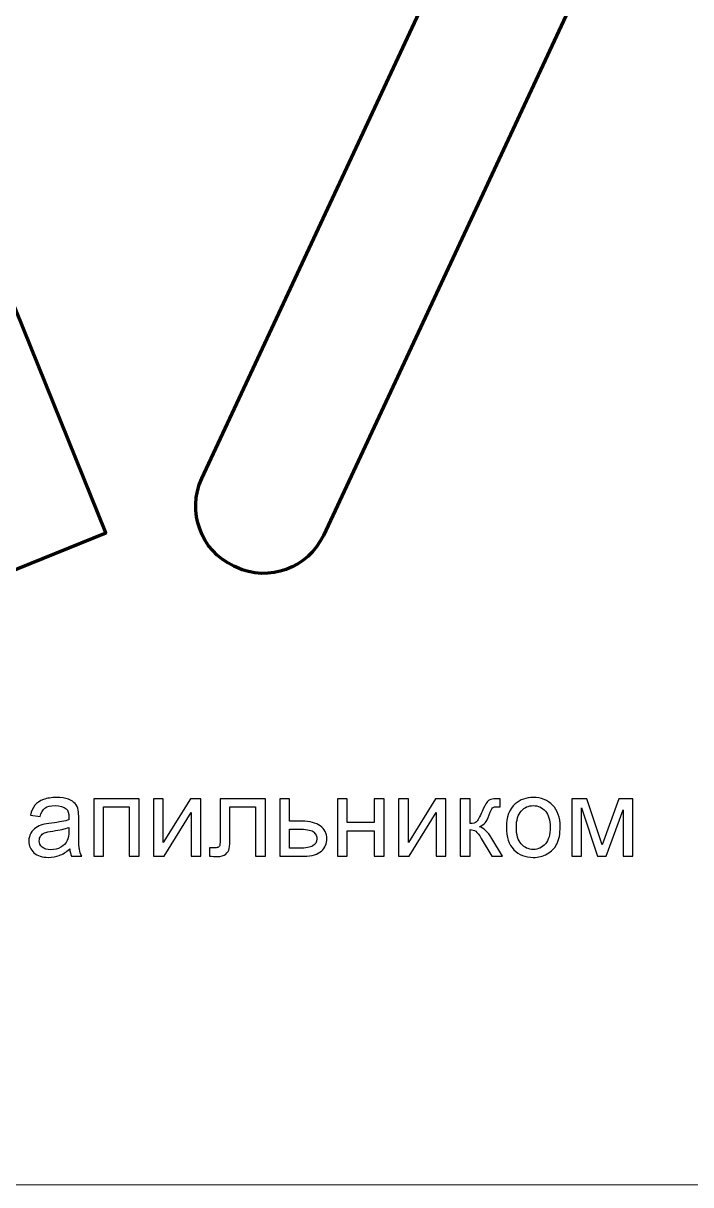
# Model space of a CAD drawing. Header units: centimetres. Extents: x -343 to 358, y -257 to 272.
# Drawn here: x -155.76 to -129.88, y 67.24 to 112.24 of the extents above; entities that cross this region are included whole.
import ezdxf

# ---------------------------------------------------------------- set-up
doc = ezdxf.new("R2010")
doc.units = ezdxf.units.CM
doc.header["$MEASUREMENT"] = 0
doc.layers.add('layer 1', color=7, linetype='Continuous')

msp = doc.modelspace()

# ---------------------------------------------------------------- linework, layer by layer
at = {"layer": 'layer 1', "color": 253, "lineweight": 20}
msp.add_open_spline([(-336.15246, 268.74795), (-336.15246, 268.74795), (-58.05242, 268.74795), (-58.05242, 268.74795), (-58.05242, 268.74795), (-54.20242, 268.74795), (-51.05242, 265.59795), (-51.05242, 261.74795), (-51.05242, 261.74795), (-51.05242, 261.74795), (-51.05242, 74.24125), (-51.05242, 74.24125), (-51.05242, 74.24125), (-51.05242, 70.39125), (-54.20242, 67.24125), (-58.05242, 67.24125), (-58.05242, 67.24125), (-58.05242, 67.24125), (-336.15246, 67.24125), (-336.15246, 67.24125), (-336.15246, 67.24125), (-340.00246, 67.24125), (-343.15246, 70.39125), (-343.15246, 74.24125), (-343.15246, 74.24125), (-343.15246, 74.24125), (-343.15246, 261.74795), (-343.15246, 261.74795), (-343.15246, 261.74795), (-343.15246, 265.59795), (-340.00246, 268.74795), (-336.15246, 268.74795)], degree=3, knots=[0, 0, 0, 0, 0.11111111, 0.11111111, 0.11111111, 0.11111111, 0.22222222, 0.22222222, 0.22222222, 0.22222222, 0.33333333, 0.33333333, 0.33333333, 0.33333333, 0.44444444, 0.44444444, 0.44444444, 0.44444444, 0.55555556, 0.55555556, 0.55555556, 0.55555556, 0.66666667, 0.66666667, 0.66666667, 0.66666667, 0.77777778, 0.77777778, 0.77777778, 0.77777778, 1, 1, 1, 1], dxfattribs=at)
at = {"layer": 'layer 1', "color": 142, "lineweight": 100}
for points, knots in [([(-110.25032, 118.86126), (-106.23606, 118.86126), (-102.2218, 119.34639), (-98.31601, 120.31666), (-98.31601, 120.31666), (-93.62693, 121.48152), (-88.88392, 119.21676), (-86.84201, 114.83785), (-86.84201, 114.83785), (-86.84201, 114.83785), (-76.37823, 92.39819), (-76.37823, 92.39819), (-76.37823, 92.39819), (-75.78468, 91.1253), (-74.26235, 90.57124), (-72.98946, 91.16478), (-72.98946, 91.16478), (-72.98946, 91.16478), (-72.89883, 91.20704), (-72.89883, 91.20704), (-72.89883, 91.20704), (-71.62594, 91.80058), (-71.07186, 93.3229), (-71.66542, 94.5958), (-71.66542, 94.5958), (-71.66542, 94.5958), (-82.3459, 117.50015), (-82.3459, 117.50015), (-82.3459, 117.50015), (-84.31965, 121.73288), (-83.17859, 126.61288), (-79.53302, 129.532), (-79.53302, 129.532), (-71.91089, 135.63527), (-66.87928, 143.62462), (-66.24445, 151.6026), (-66.24445, 151.6026), (-66.24445, 151.6026), (-66.25032, 153.8526), (-66.25032, 153.8526), (-66.25032, 153.8526), (-66.25032, 153.8526), (-70.45032, 153.8526), (-70.45032, 153.8526), (-70.45032, 153.8526), (-70.45032, 153.8526), (-70.45032, 151.6026), (-70.45032, 151.6026), (-70.45032, 151.6026), (-72.18221, 135.9541), (-93.23396, 126.11569), (-107.24942, 126.11527), (-107.24942, 126.11527), (-107.24942, 126.11527), (-108.15032, 126.11527), (-108.15032, 126.11527), (-108.15032, 126.11527), (-108.15032, 126.11527), (-108.15032, 122.1026), (-108.15032, 122.1026), (-108.15032, 122.1026), (-108.15032, 122.1026), (-112.35032, 122.1026), (-112.35032, 122.1026), (-112.35032, 122.1026), (-112.35032, 122.1026), (-112.35032, 126.11527), (-112.35032, 126.11527), (-112.35032, 126.11527), (-112.35032, 126.11527), (-113.25122, 126.11527), (-113.25122, 126.11527), (-113.25122, 126.11527), (-127.26668, 126.11569), (-148.31843, 135.9541), (-150.05032, 151.6026), (-150.05032, 151.6026), (-150.05032, 151.6026), (-150.05032, 153.8526), (-150.05032, 153.8526), (-150.05032, 153.8526), (-150.05032, 153.8526), (-154.25032, 153.8526), (-154.25032, 153.8526), (-154.25032, 153.8526), (-154.25032, 153.8526), (-154.25619, 151.6026), (-154.25619, 151.6026), (-154.25619, 151.6026), (-153.62136, 143.62462), (-148.58975, 135.63527), (-140.96762, 129.532), (-140.96762, 129.532), (-137.32205, 126.61288), (-136.18099, 121.73288), (-138.15474, 117.50015), (-138.15474, 117.50015), (-138.15474, 117.50015), (-148.83522, 94.5958), (-148.83522, 94.5958), (-148.83522, 94.5958), (-149.42878, 93.3229), (-148.8747, 91.80058), (-147.60181, 91.20704), (-147.60181, 91.20704), (-147.60181, 91.20704), (-147.51118, 91.16478), (-147.51118, 91.16478), (-147.51118, 91.16478), (-146.23829, 90.57124), (-144.71596, 91.1253), (-144.12241, 92.39819), (-144.12241, 92.39819), (-144.12241, 92.39819), (-133.65863, 114.83785), (-133.65863, 114.83785), (-133.65863, 114.83785), (-131.61672, 119.21676), (-126.87371, 121.48152), (-122.18463, 120.31666), (-122.18463, 120.31666), (-118.27884, 119.34639), (-114.26458, 118.86126), (-110.25032, 118.86126)], [0, 0, 0, 0, 0.03125, 0.03125, 0.03125, 0.03125, 0.0625, 0.0625, 0.0625, 0.0625, 0.09375, 0.09375, 0.09375, 0.09375, 0.125, 0.125, 0.125, 0.125, 0.15625, 0.15625, 0.15625, 0.15625, 0.1875, 0.1875, 0.1875, 0.1875, 0.21875, 0.21875, 0.21875, 0.21875, 0.25, 0.25, 0.25, 0.25, 0.28125, 0.28125, 0.28125, 0.28125, 0.3125, 0.3125, 0.3125, 0.3125, 0.34375, 0.34375, 0.34375, 0.34375, 0.375, 0.375, 0.375, 0.375, 0.40625, 0.40625, 0.40625, 0.40625, 0.4375, 0.4375, 0.4375, 0.4375, 0.46875, 0.46875, 0.46875, 0.46875, 0.5, 0.5, 0.5, 0.5, 0.53125, 0.53125, 0.53125, 0.53125, 0.5625, 0.5625, 0.5625, 0.5625, 0.59375, 0.59375, 0.59375, 0.59375, 0.625, 0.625, 0.625, 0.625, 0.65625, 0.65625, 0.65625, 0.65625, 0.6875, 0.6875, 0.6875, 0.6875, 0.71875, 0.71875, 0.71875, 0.71875, 0.75, 0.75, 0.75, 0.75, 0.78125, 0.78125, 0.78125, 0.78125, 0.8125, 0.8125, 0.8125, 0.8125, 0.84375, 0.84375, 0.84375, 0.84375, 0.875, 0.875, 0.875, 0.875, 0.90625, 0.90625, 0.90625, 0.90625, 0.9375, 0.9375, 0.9375, 0.9375, 1, 1, 1, 1]), ([(-180.01809, 149.26198), (-180.01809, 149.26198), (-176.12391, 150.8353), (-176.12391, 150.8353), (-176.12391, 150.8353), (-176.12391, 150.8353), (-152.55486, 92.49988), (-152.55486, 92.49988), (-152.55486, 92.49988), (-152.55486, 92.49988), (-156.44903, 90.92653), (-156.44903, 90.92653), (-156.44903, 90.92653), (-156.44903, 90.92653), (-180.01809, 149.26198), (-180.01809, 149.26198)], [0, 0, 0, 0, 0.2, 0.2, 0.2, 0.2, 0.4, 0.4, 0.4, 0.4, 0.6, 0.6, 0.6, 0.6, 1, 1, 1, 1])]:
    msp.add_open_spline(points, degree=3, knots=knots, dxfattribs=at)
at = {"layer": 'layer 1', "color": 242}
for points, knots in [([(-153.95934, 80.24989), (-154.09941, 80.13053), (-154.23449, 80.04692), (-154.36385, 79.9976), (-154.36385, 79.9976), (-154.4932, 79.94829), (-154.63185, 79.92399), (-154.7805, 79.92399), (-154.7805, 79.92399), (-155.02493, 79.92399), (-155.21289, 79.98331), (-155.34439, 80.10266), (-155.34439, 80.10266), (-155.47589, 80.2213), (-155.54164, 80.37352), (-155.54164, 80.55863), (-155.54164, 80.55863), (-155.54164, 80.66726), (-155.51663, 80.7666), (-155.46731, 80.85665), (-155.46731, 80.85665), (-155.41728, 80.9467), (-155.35225, 81.01817), (-155.2722, 81.07248), (-155.2722, 81.07248), (-155.19145, 81.1268), (-155.1014, 81.16825), (-155.00063, 81.19612), (-155.00063, 81.19612), (-154.9263, 81.21542), (-154.81409, 81.234), (-154.66473, 81.25258), (-154.66473, 81.25258), (-154.36027, 81.28832), (-154.13515, 81.33191), (-153.9915, 81.38194), (-153.9915, 81.38194), (-153.99007, 81.4334), (-153.98935, 81.46627), (-153.98935, 81.47985), (-153.98935, 81.47985), (-153.98935, 81.63279), (-154.02509, 81.74071), (-154.09656, 81.8036), (-154.09656, 81.8036), (-154.19304, 81.88865), (-154.33669, 81.93081), (-154.52679, 81.93081), (-154.52679, 81.93081), (-154.70475, 81.93081), (-154.83625, 81.89937), (-154.92058, 81.83719), (-154.92058, 81.83719), (-155.00563, 81.77501), (-155.06781, 81.66495), (-155.10854, 81.50629), (-155.10854, 81.50629), (-155.10854, 81.50629), (-155.47732, 81.55775), (-155.47732, 81.55775), (-155.47732, 81.55775), (-155.44373, 81.71569), (-155.3887, 81.84362), (-155.31151, 81.94082), (-155.31151, 81.94082), (-155.23433, 82.03801), (-155.12284, 82.11234), (-154.97704, 82.16523), (-154.97704, 82.16523), (-154.83196, 82.2174), (-154.66258, 82.24384), (-154.47105, 82.24384), (-154.47105, 82.24384), (-154.28094, 82.24384), (-154.12586, 82.22169), (-154.00651, 82.17666), (-154.00651, 82.17666), (-153.88787, 82.13164), (-153.79996, 82.07589), (-153.74422, 82.008), (-153.74422, 82.008), (-153.68847, 81.9401), (-153.64917, 81.85434), (-153.6263, 81.75071), (-153.6263, 81.75071), (-153.61415, 81.68639), (-153.60772, 81.57061), (-153.60772, 81.40409), (-153.60772, 81.40409), (-153.60772, 81.40409), (-153.60772, 80.90382), (-153.60772, 80.90382), (-153.60772, 80.90382), (-153.60772, 80.55434), (-153.59985, 80.3335), (-153.58413, 80.23988), (-153.58413, 80.23988), (-153.56912, 80.14626), (-153.53768, 80.05692), (-153.49194, 79.97116), (-153.49194, 79.97116), (-153.49194, 79.97116), (-153.88644, 79.97116), (-153.88644, 79.97116), (-153.88644, 79.97116), (-153.92432, 80.05049), (-153.94862, 80.1434), (-153.95934, 80.24989)], [0, 0, 0, 0, 0.03571429, 0.03571429, 0.03571429, 0.03571429, 0.07142857, 0.07142857, 0.07142857, 0.07142857, 0.10714286, 0.10714286, 0.10714286, 0.10714286, 0.14285714, 0.14285714, 0.14285714, 0.14285714, 0.17857143, 0.17857143, 0.17857143, 0.17857143, 0.21428571, 0.21428571, 0.21428571, 0.21428571, 0.25, 0.25, 0.25, 0.25, 0.28571429, 0.28571429, 0.28571429, 0.28571429, 0.32142857, 0.32142857, 0.32142857, 0.32142857, 0.35714286, 0.35714286, 0.35714286, 0.35714286, 0.39285714, 0.39285714, 0.39285714, 0.39285714, 0.42857143, 0.42857143, 0.42857143, 0.42857143, 0.46428571, 0.46428571, 0.46428571, 0.46428571, 0.5, 0.5, 0.5, 0.5, 0.53571429, 0.53571429, 0.53571429, 0.53571429, 0.57142857, 0.57142857, 0.57142857, 0.57142857, 0.60714286, 0.60714286, 0.60714286, 0.60714286, 0.64285714, 0.64285714, 0.64285714, 0.64285714, 0.67857143, 0.67857143, 0.67857143, 0.67857143, 0.71428571, 0.71428571, 0.71428571, 0.71428571, 0.75, 0.75, 0.75, 0.75, 0.78571429, 0.78571429, 0.78571429, 0.78571429, 0.82142857, 0.82142857, 0.82142857, 0.82142857, 0.85714286, 0.85714286, 0.85714286, 0.85714286, 0.89285714, 0.89285714, 0.89285714, 0.89285714, 0.92857143, 0.92857143, 0.92857143, 0.92857143, 1, 1, 1, 1]), ([(-153.02811, 82.19667), (-153.02811, 82.19667), (-151.26999, 82.19667), (-151.26999, 82.19667), (-151.26999, 82.19667), (-151.26999, 82.19667), (-151.26999, 79.97116), (-151.26999, 79.97116), (-151.26999, 79.97116), (-151.26999, 79.97116), (-151.64734, 79.97116), (-151.64734, 79.97116), (-151.64734, 79.97116), (-151.64734, 79.97116), (-151.64734, 81.88364), (-151.64734, 81.88364), (-151.64734, 81.88364), (-151.64734, 81.88364), (-152.65076, 81.88364), (-152.65076, 81.88364), (-152.65076, 81.88364), (-152.65076, 81.88364), (-152.65076, 79.97116), (-152.65076, 79.97116), (-152.65076, 79.97116), (-152.65076, 79.97116), (-153.02811, 79.97116), (-153.02811, 79.97116), (-153.02811, 79.97116), (-153.02811, 79.97116), (-153.02811, 82.19667), (-153.02811, 82.19667)], [0, 0, 0, 0, 0.11111111, 0.11111111, 0.11111111, 0.11111111, 0.22222222, 0.22222222, 0.22222222, 0.22222222, 0.33333333, 0.33333333, 0.33333333, 0.33333333, 0.44444444, 0.44444444, 0.44444444, 0.44444444, 0.55555556, 0.55555556, 0.55555556, 0.55555556, 0.66666667, 0.66666667, 0.66666667, 0.66666667, 0.77777778, 0.77777778, 0.77777778, 0.77777778, 1, 1, 1, 1]), ([(-150.70611, 82.19667), (-150.70611, 82.19667), (-150.32876, 82.19667), (-150.32876, 82.19667), (-150.32876, 82.19667), (-150.32876, 82.19667), (-150.32876, 80.49931), (-150.32876, 80.49931), (-150.32876, 80.49931), (-150.32876, 80.49931), (-149.28032, 82.19667), (-149.28032, 82.19667), (-149.28032, 82.19667), (-149.28032, 82.19667), (-148.8751, 82.19667), (-148.8751, 82.19667), (-148.8751, 82.19667), (-148.8751, 82.19667), (-148.8751, 79.97116), (-148.8751, 79.97116), (-148.8751, 79.97116), (-148.8751, 79.97116), (-149.25245, 79.97116), (-149.25245, 79.97116), (-149.25245, 79.97116), (-149.25245, 79.97116), (-149.25245, 81.6578), (-149.25245, 81.6578), (-149.25245, 81.6578), (-149.25245, 81.6578), (-150.29945, 79.97116), (-150.29945, 79.97116), (-150.29945, 79.97116), (-150.29945, 79.97116), (-150.70611, 79.97116), (-150.70611, 79.97116), (-150.70611, 79.97116), (-150.70611, 79.97116), (-150.70611, 82.19667), (-150.70611, 82.19667)], [0, 0, 0, 0, 0.09090909, 0.09090909, 0.09090909, 0.09090909, 0.18181818, 0.18181818, 0.18181818, 0.18181818, 0.27272727, 0.27272727, 0.27272727, 0.27272727, 0.36363636, 0.36363636, 0.36363636, 0.36363636, 0.45454545, 0.45454545, 0.45454545, 0.45454545, 0.54545455, 0.54545455, 0.54545455, 0.54545455, 0.63636364, 0.63636364, 0.63636364, 0.63636364, 0.72727273, 0.72727273, 0.72727273, 0.72727273, 0.81818182, 0.81818182, 0.81818182, 0.81818182, 1, 1, 1, 1]), ([(-148.12611, 82.19667), (-148.12611, 82.19667), (-146.37228, 82.19667), (-146.37228, 82.19667), (-146.37228, 82.19667), (-146.37228, 82.19667), (-146.37228, 79.9733), (-146.37228, 79.9733), (-146.37228, 79.9733), (-146.37228, 79.9733), (-146.74964, 79.9733), (-146.74964, 79.9733), (-146.74964, 79.9733), (-146.74964, 79.9733), (-146.74964, 81.88364), (-146.74964, 81.88364), (-146.74964, 81.88364), (-146.74964, 81.88364), (-147.74876, 81.88364), (-147.74876, 81.88364), (-147.74876, 81.88364), (-147.74876, 81.88364), (-147.74876, 80.7766), (-147.74876, 80.7766), (-147.74876, 80.7766), (-147.74876, 80.5186), (-147.75733, 80.34851), (-147.77377, 80.26561), (-147.77377, 80.26561), (-147.79092, 80.18342), (-147.83666, 80.11195), (-147.91171, 80.05049), (-147.91171, 80.05049), (-147.98746, 79.98903), (-148.09609, 79.9583), (-148.23831, 79.9583), (-148.23831, 79.9583), (-148.32622, 79.9583), (-148.4277, 79.96401), (-148.54205, 79.97473), (-148.54205, 79.97473), (-148.54205, 79.97473), (-148.54205, 80.28848), (-148.54205, 80.28848), (-148.54205, 80.28848), (-148.54205, 80.28848), (-148.37696, 80.28848), (-148.37696, 80.28848), (-148.37696, 80.28848), (-148.29906, 80.28848), (-148.24332, 80.29634), (-148.20973, 80.31278), (-148.20973, 80.31278), (-148.17614, 80.3285), (-148.15398, 80.35423), (-148.14255, 80.38925), (-148.14255, 80.38925), (-148.13183, 80.42427), (-148.12611, 80.5379), (-148.12611, 80.73015), (-148.12611, 80.73015), (-148.12611, 80.73015), (-148.12611, 82.19667), (-148.12611, 82.19667)], [0, 0, 0, 0, 0.05882353, 0.05882353, 0.05882353, 0.05882353, 0.11764706, 0.11764706, 0.11764706, 0.11764706, 0.17647059, 0.17647059, 0.17647059, 0.17647059, 0.23529412, 0.23529412, 0.23529412, 0.23529412, 0.29411765, 0.29411765, 0.29411765, 0.29411765, 0.35294118, 0.35294118, 0.35294118, 0.35294118, 0.41176471, 0.41176471, 0.41176471, 0.41176471, 0.47058824, 0.47058824, 0.47058824, 0.47058824, 0.52941176, 0.52941176, 0.52941176, 0.52941176, 0.58823529, 0.58823529, 0.58823529, 0.58823529, 0.64705882, 0.64705882, 0.64705882, 0.64705882, 0.70588235, 0.70588235, 0.70588235, 0.70588235, 0.76470588, 0.76470588, 0.76470588, 0.76470588, 0.82352941, 0.82352941, 0.82352941, 0.82352941, 0.88235294, 0.88235294, 0.88235294, 0.88235294, 1, 1, 1, 1]), ([(-145.81698, 82.19667), (-145.81698, 82.19667), (-145.43963, 82.19667), (-145.43963, 82.19667), (-145.43963, 82.19667), (-145.43963, 82.19667), (-145.43963, 81.32619), (-145.43963, 81.32619), (-145.43963, 81.32619), (-145.43963, 81.32619), (-144.96223, 81.32619), (-144.96223, 81.32619), (-144.96223, 81.32619), (-144.65063, 81.32619), (-144.41121, 81.26616), (-144.24254, 81.14538), (-144.24254, 81.14538), (-144.07459, 81.0246), (-143.99026, 80.85808), (-143.99026, 80.64582), (-143.99026, 80.64582), (-143.99026, 80.46), (-144.0603, 80.30134), (-144.20109, 80.16913), (-144.20109, 80.16913), (-144.34117, 80.03691), (-144.56558, 79.97116), (-144.87432, 79.97116), (-144.87432, 79.97116), (-144.87432, 79.97116), (-145.81698, 79.97116), (-145.81698, 79.97116), (-145.81698, 79.97116), (-145.81698, 79.97116), (-145.81698, 82.19667), (-145.81698, 82.19667)], [0, 0, 0, 0, 0.1, 0.1, 0.1, 0.1, 0.2, 0.2, 0.2, 0.2, 0.3, 0.3, 0.3, 0.3, 0.4, 0.4, 0.4, 0.4, 0.5, 0.5, 0.5, 0.5, 0.6, 0.6, 0.6, 0.6, 0.7, 0.7, 0.7, 0.7, 0.8, 0.8, 0.8, 0.8, 1, 1, 1, 1]), ([(-143.57432, 82.19667), (-143.57432, 82.19667), (-143.19697, 82.19667), (-143.19697, 82.19667), (-143.19697, 82.19667), (-143.19697, 82.19667), (-143.19697, 81.27045), (-143.19697, 81.27045), (-143.19697, 81.27045), (-143.19697, 81.27045), (-142.15067, 81.27045), (-142.15067, 81.27045), (-142.15067, 81.27045), (-142.15067, 81.27045), (-142.15067, 82.19667), (-142.15067, 82.19667), (-142.15067, 82.19667), (-142.15067, 82.19667), (-141.77332, 82.19667), (-141.77332, 82.19667), (-141.77332, 82.19667), (-141.77332, 82.19667), (-141.77332, 79.97116), (-141.77332, 79.97116), (-141.77332, 79.97116), (-141.77332, 79.97116), (-142.15067, 79.97116), (-142.15067, 79.97116), (-142.15067, 79.97116), (-142.15067, 79.97116), (-142.15067, 80.95742), (-142.15067, 80.95742), (-142.15067, 80.95742), (-142.15067, 80.95742), (-143.19697, 80.95742), (-143.19697, 80.95742), (-143.19697, 80.95742), (-143.19697, 80.95742), (-143.19697, 79.97116), (-143.19697, 79.97116), (-143.19697, 79.97116), (-143.19697, 79.97116), (-143.57432, 79.97116), (-143.57432, 79.97116), (-143.57432, 79.97116), (-143.57432, 79.97116), (-143.57432, 82.19667), (-143.57432, 82.19667)], [0, 0, 0, 0, 0.07692308, 0.07692308, 0.07692308, 0.07692308, 0.15384615, 0.15384615, 0.15384615, 0.15384615, 0.23076923, 0.23076923, 0.23076923, 0.23076923, 0.30769231, 0.30769231, 0.30769231, 0.30769231, 0.38461538, 0.38461538, 0.38461538, 0.38461538, 0.46153846, 0.46153846, 0.46153846, 0.46153846, 0.53846154, 0.53846154, 0.53846154, 0.53846154, 0.61538462, 0.61538462, 0.61538462, 0.61538462, 0.69230769, 0.69230769, 0.69230769, 0.69230769, 0.76923077, 0.76923077, 0.76923077, 0.76923077, 0.84615385, 0.84615385, 0.84615385, 0.84615385, 1, 1, 1, 1]), ([(-141.20659, 82.19667), (-141.20659, 82.19667), (-140.82924, 82.19667), (-140.82924, 82.19667), (-140.82924, 82.19667), (-140.82924, 82.19667), (-140.82924, 80.49931), (-140.82924, 80.49931), (-140.82924, 80.49931), (-140.82924, 80.49931), (-139.7808, 82.19667), (-139.7808, 82.19667), (-139.7808, 82.19667), (-139.7808, 82.19667), (-139.37558, 82.19667), (-139.37558, 82.19667), (-139.37558, 82.19667), (-139.37558, 82.19667), (-139.37558, 79.97116), (-139.37558, 79.97116), (-139.37558, 79.97116), (-139.37558, 79.97116), (-139.75293, 79.97116), (-139.75293, 79.97116), (-139.75293, 79.97116), (-139.75293, 79.97116), (-139.75293, 81.6578), (-139.75293, 81.6578), (-139.75293, 81.6578), (-139.75293, 81.6578), (-140.79993, 79.97116), (-140.79993, 79.97116), (-140.79993, 79.97116), (-140.79993, 79.97116), (-141.20659, 79.97116), (-141.20659, 79.97116), (-141.20659, 79.97116), (-141.20659, 79.97116), (-141.20659, 82.19667), (-141.20659, 82.19667)], [0, 0, 0, 0, 0.09090909, 0.09090909, 0.09090909, 0.09090909, 0.18181818, 0.18181818, 0.18181818, 0.18181818, 0.27272727, 0.27272727, 0.27272727, 0.27272727, 0.36363636, 0.36363636, 0.36363636, 0.36363636, 0.45454545, 0.45454545, 0.45454545, 0.45454545, 0.54545455, 0.54545455, 0.54545455, 0.54545455, 0.63636364, 0.63636364, 0.63636364, 0.63636364, 0.72727273, 0.72727273, 0.72727273, 0.72727273, 0.81818182, 0.81818182, 0.81818182, 0.81818182, 1, 1, 1, 1]), ([(-138.81526, 82.19667), (-138.81526, 82.19667), (-138.43791, 82.19667), (-138.43791, 82.19667), (-138.43791, 82.19667), (-138.43791, 82.19667), (-138.43791, 81.23614), (-138.43791, 81.23614), (-138.43791, 81.23614), (-138.31785, 81.23614), (-138.23352, 81.25901), (-138.18492, 81.30547), (-138.18492, 81.30547), (-138.13703, 81.35121), (-138.06628, 81.48485), (-137.97194, 81.70712), (-137.97194, 81.70712), (-137.89762, 81.88293), (-137.83758, 81.99871), (-137.79184, 82.05445), (-137.79184, 82.05445), (-137.74539, 82.1102), (-137.6925, 82.14808), (-137.63247, 82.16737), (-137.63247, 82.16737), (-137.57172, 82.18667), (-137.47524, 82.19667), (-137.34302, 82.19667), (-137.34302, 82.19667), (-137.34302, 82.19667), (-137.26727, 82.19667), (-137.26727, 82.19667), (-137.26727, 82.19667), (-137.26727, 82.19667), (-137.26727, 81.88579), (-137.26727, 81.88579), (-137.26727, 81.88579), (-137.26727, 81.88579), (-137.37233, 81.88793), (-137.37233, 81.88793), (-137.37233, 81.88793), (-137.47167, 81.88793), (-137.53527, 81.87292), (-137.56315, 81.84362), (-137.56315, 81.84362), (-137.59245, 81.81289), (-137.63747, 81.72141), (-137.69751, 81.56918), (-137.69751, 81.56918), (-137.75468, 81.42339), (-137.80685, 81.32262), (-137.85473, 81.26687), (-137.85473, 81.26687), (-137.9019, 81.21113), (-137.97552, 81.16039), (-138.07486, 81.11393), (-138.07486, 81.11393), (-137.91262, 81.07034), (-137.75254, 80.91954), (-137.59531, 80.66083), (-137.59531, 80.66083), (-137.59531, 80.66083), (-137.18151, 79.97116), (-137.18151, 79.97116), (-137.18151, 79.97116), (-137.18151, 79.97116), (-137.59602, 79.97116), (-137.59602, 79.97116), (-137.59602, 79.97116), (-137.59602, 79.97116), (-138.0041, 80.65868), (-138.0041, 80.65868), (-138.0041, 80.65868), (-138.08629, 80.79804), (-138.15776, 80.88952), (-138.21851, 80.93383), (-138.21851, 80.93383), (-138.27997, 80.97814), (-138.35287, 81.0003), (-138.43791, 81.0003), (-138.43791, 81.0003), (-138.43791, 81.0003), (-138.43791, 79.97116), (-138.43791, 79.97116), (-138.43791, 79.97116), (-138.43791, 79.97116), (-138.81526, 79.97116), (-138.81526, 79.97116), (-138.81526, 79.97116), (-138.81526, 79.97116), (-138.81526, 82.19667), (-138.81526, 82.19667)], [0, 0, 0, 0, 0.04166667, 0.04166667, 0.04166667, 0.04166667, 0.08333333, 0.08333333, 0.08333333, 0.08333333, 0.125, 0.125, 0.125, 0.125, 0.16666667, 0.16666667, 0.16666667, 0.16666667, 0.20833333, 0.20833333, 0.20833333, 0.20833333, 0.25, 0.25, 0.25, 0.25, 0.29166667, 0.29166667, 0.29166667, 0.29166667, 0.33333333, 0.33333333, 0.33333333, 0.33333333, 0.375, 0.375, 0.375, 0.375, 0.41666667, 0.41666667, 0.41666667, 0.41666667, 0.45833333, 0.45833333, 0.45833333, 0.45833333, 0.5, 0.5, 0.5, 0.5, 0.54166667, 0.54166667, 0.54166667, 0.54166667, 0.58333333, 0.58333333, 0.58333333, 0.58333333, 0.625, 0.625, 0.625, 0.625, 0.66666667, 0.66666667, 0.66666667, 0.66666667, 0.70833333, 0.70833333, 0.70833333, 0.70833333, 0.75, 0.75, 0.75, 0.75, 0.79166667, 0.79166667, 0.79166667, 0.79166667, 0.83333333, 0.83333333, 0.83333333, 0.83333333, 0.875, 0.875, 0.875, 0.875, 0.91666667, 0.91666667, 0.91666667, 0.91666667, 1, 1, 1, 1]), ([(-137.02856, 81.08392), (-137.02856, 81.49486), (-136.91421, 81.79931), (-136.6848, 81.99728), (-136.6848, 81.99728), (-136.49398, 82.16165), (-136.26028, 82.24384), (-135.98513, 82.24384), (-135.98513, 82.24384), (-135.67996, 82.24384), (-135.42982, 82.14379), (-135.23543, 81.94368), (-135.23543, 81.94368), (-135.04175, 81.74428), (-134.94456, 81.4677), (-134.94456, 81.11536), (-134.94456, 81.11536), (-134.94456, 80.82949), (-134.98744, 80.60508), (-135.0732, 80.44142), (-135.0732, 80.44142), (-135.15896, 80.27776), (-135.28403, 80.15054), (-135.44841, 80.05978), (-135.44841, 80.05978), (-135.61207, 79.96902), (-135.79145, 79.92399), (-135.98513, 79.92399), (-135.98513, 79.92399), (-136.29673, 79.92399), (-136.5483, 80.02333), (-136.74055, 80.22273), (-136.74055, 80.22273), (-136.9328, 80.42212), (-137.02856, 80.70942), (-137.02856, 81.08392)], [0, 0, 0, 0, 0.1, 0.1, 0.1, 0.1, 0.2, 0.2, 0.2, 0.2, 0.3, 0.3, 0.3, 0.3, 0.4, 0.4, 0.4, 0.4, 0.5, 0.5, 0.5, 0.5, 0.6, 0.6, 0.6, 0.6, 0.7, 0.7, 0.7, 0.7, 0.8, 0.8, 0.8, 0.8, 1, 1, 1, 1]), ([(-136.64264, 81.0832), (-136.64264, 80.79876), (-136.58046, 80.58578), (-136.4561, 80.44499), (-136.4561, 80.44499), (-136.33104, 80.30349), (-136.17452, 80.23273), (-135.98513, 80.23273), (-135.98513, 80.23273), (-135.79788, 80.23273), (-135.64208, 80.30349), (-135.51702, 80.44571), (-135.51702, 80.44571), (-135.39266, 80.58793), (-135.33048, 80.80448), (-135.33048, 81.09535), (-135.33048, 81.09535), (-135.33048, 81.36979), (-135.39338, 81.57776), (-135.51844, 81.71855), (-135.51844, 81.71855), (-135.64351, 81.86006), (-135.79931, 81.93081), (-135.98513, 81.93081), (-135.98513, 81.93081), (-136.17452, 81.93081), (-136.33104, 81.86077), (-136.4561, 81.71998), (-136.4561, 81.71998), (-136.58046, 81.57919), (-136.64264, 81.36693), (-136.64264, 81.0832)], [0, 0, 0, 0, 0.11111111, 0.11111111, 0.11111111, 0.11111111, 0.22222222, 0.22222222, 0.22222222, 0.22222222, 0.33333333, 0.33333333, 0.33333333, 0.33333333, 0.44444444, 0.44444444, 0.44444444, 0.44444444, 0.55555556, 0.55555556, 0.55555556, 0.55555556, 0.66666667, 0.66666667, 0.66666667, 0.66666667, 0.77777778, 0.77777778, 0.77777778, 0.77777778, 1, 1, 1, 1]), ([(-134.4893, 82.19667), (-134.4893, 82.19667), (-133.90898, 82.19667), (-133.90898, 82.19667), (-133.90898, 82.19667), (-133.90898, 82.19667), (-133.3208, 80.41569), (-133.3208, 80.41569), (-133.3208, 80.41569), (-133.3208, 80.41569), (-132.66973, 82.19667), (-132.66973, 82.19667), (-132.66973, 82.19667), (-132.66973, 82.19667), (-132.13086, 82.19667), (-132.13086, 82.19667), (-132.13086, 82.19667), (-132.13086, 82.19667), (-132.13086, 79.97116), (-132.13086, 79.97116), (-132.13086, 79.97116), (-132.13086, 79.97116), (-132.50821, 79.97116), (-132.50821, 79.97116), (-132.50821, 79.97116), (-132.50821, 79.97116), (-132.50821, 81.76286), (-132.50821, 81.76286), (-132.50821, 81.76286), (-132.50821, 81.76286), (-133.16357, 79.97116), (-133.16357, 79.97116), (-133.16357, 79.97116), (-133.16357, 79.97116), (-133.5009, 79.97116), (-133.5009, 79.97116), (-133.5009, 79.97116), (-133.5009, 79.97116), (-134.12053, 81.84862), (-134.12053, 81.84862), (-134.12053, 81.84862), (-134.12053, 81.84862), (-134.12053, 79.97116), (-134.12053, 79.97116), (-134.12053, 79.97116), (-134.12053, 79.97116), (-134.4893, 79.97116), (-134.4893, 79.97116), (-134.4893, 79.97116), (-134.4893, 79.97116), (-134.4893, 82.19667), (-134.4893, 82.19667)], [0, 0, 0, 0, 0.07142857, 0.07142857, 0.07142857, 0.07142857, 0.14285714, 0.14285714, 0.14285714, 0.14285714, 0.21428571, 0.21428571, 0.21428571, 0.21428571, 0.28571429, 0.28571429, 0.28571429, 0.28571429, 0.35714286, 0.35714286, 0.35714286, 0.35714286, 0.42857143, 0.42857143, 0.42857143, 0.42857143, 0.5, 0.5, 0.5, 0.5, 0.57142857, 0.57142857, 0.57142857, 0.57142857, 0.64285714, 0.64285714, 0.64285714, 0.64285714, 0.71428571, 0.71428571, 0.71428571, 0.71428571, 0.78571429, 0.78571429, 0.78571429, 0.78571429, 0.85714286, 0.85714286, 0.85714286, 0.85714286, 1, 1, 1, 1]), ([(-153.98935, 81.08606), (-154.12657, 81.03032), (-154.3324, 80.98315), (-154.60684, 80.94455), (-154.60684, 80.94455), (-154.76264, 80.9224), (-154.8727, 80.89739), (-154.93702, 80.86951), (-154.93702, 80.86951), (-155.00134, 80.84164), (-155.05065, 80.8009), (-155.08567, 80.74802), (-155.08567, 80.74802), (-155.12069, 80.69442), (-155.13856, 80.6351), (-155.13856, 80.56935), (-155.13856, 80.56935), (-155.13856, 80.47001), (-155.10068, 80.38639), (-155.02421, 80.31992), (-155.02421, 80.31992), (-154.94774, 80.25346), (-154.83625, 80.21987), (-154.68974, 80.21987), (-154.68974, 80.21987), (-154.54466, 80.21987), (-154.4153, 80.25131), (-154.30167, 80.31492), (-154.30167, 80.31492), (-154.18875, 80.37781), (-154.10513, 80.46429), (-154.05225, 80.57364), (-154.05225, 80.57364), (-154.01151, 80.65868), (-153.9915, 80.78375), (-153.9915, 80.94884), (-153.9915, 80.94884), (-153.9915, 80.94884), (-153.98935, 81.08606), (-153.98935, 81.08606)], [0, 0, 0, 0, 0.09090909, 0.09090909, 0.09090909, 0.09090909, 0.18181818, 0.18181818, 0.18181818, 0.18181818, 0.27272727, 0.27272727, 0.27272727, 0.27272727, 0.36363636, 0.36363636, 0.36363636, 0.36363636, 0.45454545, 0.45454545, 0.45454545, 0.45454545, 0.54545455, 0.54545455, 0.54545455, 0.54545455, 0.63636364, 0.63636364, 0.63636364, 0.63636364, 0.72727273, 0.72727273, 0.72727273, 0.72727273, 0.81818182, 0.81818182, 0.81818182, 0.81818182, 1, 1, 1, 1]), ([(-145.43963, 80.2799), (-145.43963, 80.2799), (-145.04227, 80.2799), (-145.04227, 80.2799), (-145.04227, 80.2799), (-144.80285, 80.2799), (-144.63204, 80.3092), (-144.52984, 80.36781), (-144.52984, 80.36781), (-144.42764, 80.42641), (-144.37619, 80.51789), (-144.37619, 80.64224), (-144.37619, 80.64224), (-144.37619, 80.73873), (-144.41407, 80.82449), (-144.48982, 80.90024), (-144.48982, 80.90024), (-144.56558, 80.97529), (-144.73281, 81.01316), (-144.99224, 81.01316), (-144.99224, 81.01316), (-144.99224, 81.01316), (-145.43963, 81.01316), (-145.43963, 81.01316), (-145.43963, 81.01316), (-145.43963, 81.01316), (-145.43963, 80.2799), (-145.43963, 80.2799)], [0, 0, 0, 0, 0.125, 0.125, 0.125, 0.125, 0.25, 0.25, 0.25, 0.25, 0.375, 0.375, 0.375, 0.375, 0.5, 0.5, 0.5, 0.5, 0.625, 0.625, 0.625, 0.625, 0.75, 0.75, 0.75, 0.75, 1, 1, 1, 1])]:
    msp.add_open_spline(points, degree=3, knots=knots, dxfattribs=at)

doc.saveas('drawing.dxf')
